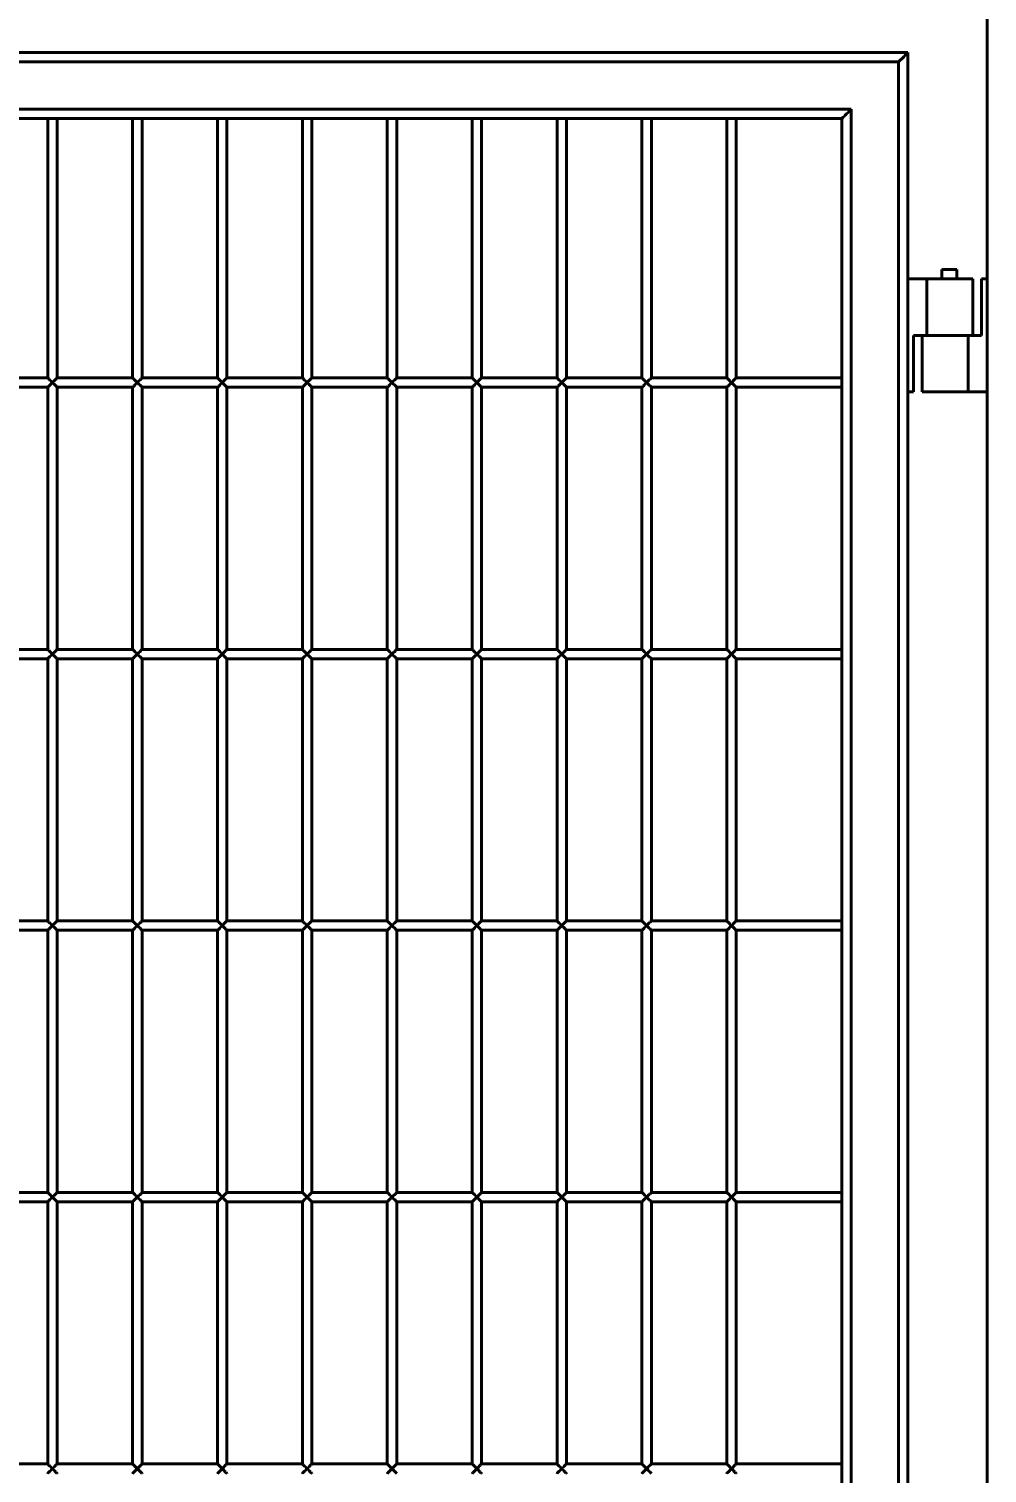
# Model space of a CAD drawing. Header units: millimetres. Extents: x 0 to 420, y 0 to 297.
# Drawn here: x 73.3 to 83.46, y 238.78 to 254.1 of the extents above; entities that cross this region are included whole.
import ezdxf

# ---------------------------------------------------------------- set-up
doc = ezdxf.new("R2010")
doc.units = ezdxf.units.MM
doc.header["$PDSIZE"] = -1
doc.layers.add('标注层', color=4, linetype='Continuous', lineweight=15)
doc.styles.get("Standard").update_dxf_attribs({"font": 'gbeitc.shx', "height": 3.5})
doc.dimstyles.new('ISO-25', dxfattribs={"dimtxt": 3.5, "dimasz": 2.5, "dimexe": 1.25, "dimexo": 0.625, "dimtad": 1, "dimtoh": 1, "dimdec": 1, "dimlfac": 50, "dimdsep": 46, "dimtxsty": 'Standard', "dimcen": 2.5, "dimadec": 0, "dimazin": 2, "dimtfac": 1, "dimtdec": 1, "dimtmove": 0, "dimatfit": 3, "dimfxl": 1, "dimarcsym": 0})

# ---------------------------------------------------------------- blocks, each defined once
blk = doc.blocks.new('*D3')
at = {"layer": 'Defpoints', "color": 0, "transparency": 16777216}
for p in [(82.515, 259.222), (65.495, 253.845), (82.515, 253.745)]:
    blk.add_point(p, dxfattribs=at)
at = {"layer": '标注层', "color": 0, "lineweight": -2, "transparency": 16777216}
for p, q in [((65.495, 254.47), (65.495, 260.472)), ((82.515, 254.37), (82.515, 260.472)), ((67.995, 259.222), (80.015, 259.222))]:
    blk.add_line(p, q, dxfattribs=at)
at = {"layer": '标注层', "color": 0, "transparency": 16777216}
for points in [[(67.995, 259.638), (67.995, 258.805), (65.495, 259.222)], [(80.015, 259.638), (80.015, 258.805), (82.515, 259.222)]]:
    blk.add_solid(points, dxfattribs=at)
at = {"layer": '标注层', "color": 0, "transparency": 16777216, "insert": (74.005, 261.597), "char_height": 3.5, "attachment_point": 5}
blk.add_mtext('851', dxfattribs=at)

msp = doc.modelspace()

# ---------------------------------------------------------------- linework, layer by layer
at = {"color": 7, "linetype": 'Continuous', "lineweight": 40}
for p, q in [((83.4552, 215.8453), (83.4552, 255.8453)), ((65.4952, 253.8453), (82.6152, 253.8453)), ((82.6152, 253.8453), (82.6152, 217.8453)), ((82.5152, 253.7453), (65.5952, 253.7453)), ((82.5152, 217.9453), (82.5152, 253.7453)), ((66.0952, 253.2453), (82.0152, 253.2453)), ((82.0152, 253.2453), (82.0152, 218.4453)), ((81.9152, 253.1453), (66.1952, 253.1453)), ((73.4952, 253.1453), (73.4952, 250.3953)), ((73.5952, 250.3953), (73.5952, 253.1453)), ((74.3952, 253.1453), (74.3952, 250.3953)), ((74.4952, 250.3953), (74.4952, 253.1453)), ((75.2952, 253.1453), (75.2952, 250.3953)), ((75.3952, 250.3953), (75.3952, 253.1453)), ((76.1952, 253.1453), (76.1952, 250.3953)), ((76.2952, 250.3953), (76.2952, 253.1453)), ((77.0952, 253.1453), (77.0952, 250.3953)), ((77.1952, 250.3953), (77.1952, 253.1453)), ((77.9952, 253.1453), (77.9952, 250.3953)), ((78.0952, 250.3953), (78.0952, 253.1453)), ((78.8952, 253.1453), (78.8952, 250.3953)), ((78.9952, 250.3953), (78.9952, 253.1453)), ((79.7952, 253.1453), (79.7952, 250.3953)), ((79.8952, 250.3953), (79.8952, 253.1453)), ((80.6952, 253.1453), (80.6952, 250.3953)), ((80.7952, 250.3953), (80.7952, 253.1453)), ((81.9152, 218.5453), (81.9152, 253.1453)), ((82.9752, 251.5453), (82.9752, 251.4453)), ((83.1352, 251.5453), (82.9752, 251.5453)), ((83.1352, 251.4453), (83.1352, 251.5453)), ((82.6152, 251.4453), (82.8152, 251.4453)), ((83.3052, 251.4453), (82.8152, 251.4453)), ((82.8152, 251.4453), (82.8152, 250.8453)), ((83.3052, 250.8453), (83.3052, 251.4453)), ((83.3952, 250.8453), (83.3952, 251.4453)), ((83.3952, 251.4453), (83.4552, 251.4453)), ((82.6752, 250.8453), (82.6752, 250.2453)), ((82.8152, 250.8453), (82.6752, 250.8453)), ((82.7652, 250.8453), (82.7652, 250.2453)), ((83.0352, 250.8453), (82.8152, 250.8453)), ((83.2552, 250.8453), (83.0352, 250.8453)), ((83.2552, 250.2453), (83.2552, 250.8453)), ((83.2552, 250.8453), (83.3952, 250.8453)), ((73.4952, 250.3953), (72.6952, 250.3953)), ((74.3952, 250.3953), (73.5952, 250.3953)), ((75.2952, 250.3953), (74.4952, 250.3953)), ((76.1952, 250.3953), (75.3952, 250.3953)), ((77.0952, 250.3953), (76.2952, 250.3953)), ((77.9952, 250.3953), (77.1952, 250.3953)), ((78.8952, 250.3953), (78.0952, 250.3953)), ((79.7952, 250.3953), (78.9952, 250.3953)), ((80.6952, 250.3953), (79.8952, 250.3953)), ((81.9152, 250.3953), (80.7952, 250.3953)), ((72.6952, 250.2953), (73.4952, 250.2953)), ((73.4952, 250.2953), (73.4952, 247.5153)), ((73.5952, 247.5153), (73.5952, 250.2953)), ((73.5952, 250.2953), (74.3952, 250.2953)), ((74.3952, 250.2953), (74.3952, 247.5153)), ((74.4952, 250.2953), (75.2952, 250.2953)), ((74.4952, 247.5153), (74.4952, 250.2953)), ((75.2952, 250.2953), (75.2952, 247.5153)), ((75.3952, 250.2953), (76.1952, 250.2953)), ((75.3952, 247.5153), (75.3952, 250.2953)), ((76.1952, 250.2953), (76.1952, 247.5153)), ((76.2952, 250.2953), (77.0952, 250.2953)), ((76.2952, 247.5153), (76.2952, 250.2953)), ((77.0952, 250.2953), (77.0952, 247.5153)), ((77.1952, 247.5153), (77.1952, 250.2953)), ((77.1952, 250.2953), (77.9952, 250.2953)), ((77.9952, 250.2953), (77.9952, 247.5153)), ((78.0952, 247.5153), (78.0952, 250.2953)), ((78.0952, 250.2953), (78.8952, 250.2953)), ((78.8952, 250.2953), (78.8952, 247.5153)), ((78.9952, 247.5153), (78.9952, 250.2953)), ((78.9952, 250.2953), (79.7952, 250.2953)), ((79.7952, 250.2953), (79.7952, 247.5153)), ((79.8952, 250.2953), (80.6952, 250.2953)), ((79.8952, 247.5153), (79.8952, 250.2953)), ((80.6952, 250.2953), (80.6952, 247.5153)), ((80.7952, 250.2953), (81.9152, 250.2953)), ((80.7952, 247.5153), (80.7952, 250.2953)), ((82.6752, 250.2453), (82.6152, 250.2453)), ((83.2552, 250.2453), (82.7652, 250.2453)), ((83.4552, 250.2453), (83.2552, 250.2453)), ((73.4952, 247.5153), (72.6952, 247.5153)), ((72.6952, 247.4153), (73.4952, 247.4153)), ((73.4952, 247.4153), (73.4952, 244.6353)), ((74.3952, 247.5153), (73.5952, 247.5153)), ((73.5952, 247.4153), (74.3952, 247.4153)), ((73.5952, 244.6353), (73.5952, 247.4153)), ((74.3952, 247.4153), (74.3952, 244.6353)), ((75.2952, 247.5153), (74.4952, 247.5153)), ((74.4952, 244.6353), (74.4952, 247.4153)), ((74.4952, 247.4153), (75.2952, 247.4153)), ((75.2952, 247.4153), (75.2952, 244.6353)), ((76.1952, 247.5153), (75.3952, 247.5153)), ((75.3952, 244.6353), (75.3952, 247.4153)), ((75.3952, 247.4153), (76.1952, 247.4153)), ((76.1952, 247.4153), (76.1952, 244.6353)), ((77.0952, 247.5153), (76.2952, 247.5153)), ((76.2952, 247.4153), (77.0952, 247.4153)), ((76.2952, 244.6353), (76.2952, 247.4153)), ((77.0952, 247.4153), (77.0952, 244.6353)), ((77.9952, 247.5153), (77.1952, 247.5153)), ((77.1952, 244.6353), (77.1952, 247.4153)), ((77.1952, 247.4153), (77.9952, 247.4153)), ((77.9952, 247.4153), (77.9952, 244.6353)), ((78.8952, 247.5153), (78.0952, 247.5153)), ((78.0952, 244.6353), (78.0952, 247.4153)), ((78.0952, 247.4153), (78.8952, 247.4153)), ((78.8952, 247.4153), (78.8952, 244.6353)), ((79.7952, 247.5153), (78.9952, 247.5153)), ((78.9952, 244.6353), (78.9952, 247.4153)), ((78.9952, 247.4153), (79.7952, 247.4153)), ((79.7952, 247.4153), (79.7952, 244.6353)), ((80.6952, 247.5153), (79.8952, 247.5153)), ((79.8952, 247.4153), (80.6952, 247.4153)), ((79.8952, 244.6353), (79.8952, 247.4153)), ((80.6952, 247.4153), (80.6952, 244.6353)), ((81.9152, 247.5153), (80.7952, 247.5153)), ((80.7952, 247.4153), (81.9152, 247.4153)), ((80.7952, 244.6353), (80.7952, 247.4153)), ((73.4952, 244.6353), (72.6952, 244.6353)), ((72.6952, 244.5353), (73.4952, 244.5353)), ((73.4952, 244.5353), (73.4952, 241.7553)), ((74.3952, 244.6353), (73.5952, 244.6353)), ((73.5952, 241.7553), (73.5952, 244.5353)), ((73.5952, 244.5353), (74.3952, 244.5353)), ((74.3952, 244.5353), (74.3952, 241.7553)), ((75.2952, 244.6353), (74.4952, 244.6353)), ((74.4952, 244.5353), (75.2952, 244.5353)), ((74.4952, 241.7553), (74.4952, 244.5353)), ((75.2952, 244.5353), (75.2952, 241.7553)), ((76.1952, 244.6353), (75.3952, 244.6353)), ((75.3952, 241.7553), (75.3952, 244.5353)), ((75.3952, 244.5353), (76.1952, 244.5353)), ((76.1952, 244.5353), (76.1952, 241.7553)), ((77.0952, 244.6353), (76.2952, 244.6353)), ((76.2952, 241.7553), (76.2952, 244.5353)), ((76.2952, 244.5353), (77.0952, 244.5353)), ((77.0952, 244.5353), (77.0952, 241.7553)), ((77.9952, 244.6353), (77.1952, 244.6353)), ((77.1952, 244.5353), (77.9952, 244.5353)), ((77.1952, 241.7553), (77.1952, 244.5353)), ((77.9952, 244.5353), (77.9952, 241.7553)), ((78.8952, 244.6353), (78.0952, 244.6353)), ((78.0952, 241.7553), (78.0952, 244.5353)), ((78.0952, 244.5353), (78.8952, 244.5353)), ((78.8952, 244.5353), (78.8952, 241.7553)), ((79.7952, 244.6353), (78.9952, 244.6353)), ((78.9952, 241.7553), (78.9952, 244.5353)), ((78.9952, 244.5353), (79.7952, 244.5353)), ((79.7952, 244.5353), (79.7952, 241.7553)), ((80.6952, 244.6353), (79.8952, 244.6353)), ((79.8952, 244.5353), (80.6952, 244.5353)), ((79.8952, 241.7553), (79.8952, 244.5353)), ((80.6952, 244.5353), (80.6952, 241.7553)), ((81.9152, 244.6353), (80.7952, 244.6353)), ((80.7952, 244.5353), (81.9152, 244.5353)), ((80.7952, 241.7553), (80.7952, 244.5353)), ((73.4952, 241.7553), (72.6952, 241.7553)), ((74.3952, 241.7553), (73.5952, 241.7553)), ((75.2952, 241.7553), (74.4952, 241.7553)), ((76.1952, 241.7553), (75.3952, 241.7553)), ((77.0952, 241.7553), (76.2952, 241.7553)), ((77.9952, 241.7553), (77.1952, 241.7553)), ((78.8952, 241.7553), (78.0952, 241.7553)), ((79.7952, 241.7553), (78.9952, 241.7553)), ((80.6952, 241.7553), (79.8952, 241.7553)), ((81.9152, 241.7553), (80.7952, 241.7553)), ((72.6952, 241.6553), (73.4952, 241.6553)), ((73.4952, 241.6553), (73.4952, 238.8753)), ((73.5952, 238.8753), (73.5952, 241.6553)), ((73.5952, 241.6553), (74.3952, 241.6553)), ((74.3952, 241.6553), (74.3952, 238.8753)), ((74.4952, 238.8753), (74.4952, 241.6553)), ((74.4952, 241.6553), (75.2952, 241.6553)), ((75.2952, 241.6553), (75.2952, 238.8753)), ((75.3952, 241.6553), (76.1952, 241.6553)), ((75.3952, 238.8753), (75.3952, 241.6553)), ((76.1952, 241.6553), (76.1952, 238.8753)), ((76.2952, 241.6553), (77.0952, 241.6553)), ((76.2952, 238.8753), (76.2952, 241.6553)), ((77.0952, 241.6553), (77.0952, 238.8753)), ((77.1952, 238.8753), (77.1952, 241.6553)), ((77.1952, 241.6553), (77.9952, 241.6553)), ((77.9952, 241.6553), (77.9952, 238.8753)), ((78.0952, 238.8753), (78.0952, 241.6553)), ((78.0952, 241.6553), (78.8952, 241.6553)), ((78.8952, 241.6553), (78.8952, 238.8753)), ((78.9952, 238.8753), (78.9952, 241.6553)), ((78.9952, 241.6553), (79.7952, 241.6553)), ((79.7952, 241.6553), (79.7952, 238.8753)), ((79.8952, 241.6553), (80.6952, 241.6553)), ((79.8952, 238.8753), (79.8952, 241.6553)), ((80.6952, 241.6553), (80.6952, 238.8753)), ((80.7952, 238.8753), (80.7952, 241.6553)), ((80.7952, 241.6553), (81.9152, 241.6553)), ((73.4952, 238.8753), (72.6952, 238.8753)), ((74.3952, 238.8753), (73.5952, 238.8753)), ((75.2952, 238.8753), (74.4952, 238.8753)), ((76.1952, 238.8753), (75.3952, 238.8753)), ((77.0952, 238.8753), (76.2952, 238.8753)), ((77.9952, 238.8753), (77.1952, 238.8753)), ((78.8952, 238.8753), (78.0952, 238.8753)), ((79.7952, 238.8753), (78.9952, 238.8753)), ((80.6952, 238.8753), (79.8952, 238.8753)), ((81.9152, 238.8753), (80.7952, 238.8753))]:
    msp.add_line(p, q, dxfattribs=at)
at = {"color": 7, "linetype": 'Continuous', "lineweight": 40, "flags": 128}
for points in [[(82.6152, 253.8453), (82.6133, 253.8434), (82.6076, 253.8377), (82.5984, 253.8285), (82.5859, 253.816), (82.5708, 253.8009), (82.5535, 253.7836), (82.5347, 253.7648), (82.5152, 253.7453)], [(82.0152, 253.2453), (81.9979, 253.228), (81.981, 253.2111), (81.9652, 253.1953), (81.951, 253.1811), (81.9386, 253.1687), (81.9286, 253.1587), (81.9213, 253.1514), (81.9167, 253.1469), (81.9152, 253.1453)], [(73.4952, 250.3953), (73.4954, 250.3951), (73.4971, 250.3934), (73.5005, 250.3901), (73.5053, 250.3852), (73.5115, 250.379), (73.5189, 250.3717), (73.5272, 250.3634), (73.536, 250.3545), (73.5452, 250.3453)], [(73.5452, 250.3453), (73.536, 250.3361), (73.5272, 250.3273), (73.5189, 250.319), (73.5115, 250.3117), (73.5053, 250.3054), (73.5005, 250.3006), (73.4971, 250.2972), (73.4954, 250.2955), (73.4952, 250.2953)], [(73.5452, 250.3453), (73.5539, 250.354), (73.5623, 250.3624), (73.5702, 250.3703), (73.5774, 250.3775), (73.5835, 250.3836), (73.5885, 250.3886), (73.5922, 250.3923), (73.5945, 250.3946), (73.5952, 250.3953)], [(73.5952, 250.2953), (73.5945, 250.2961), (73.5922, 250.2984), (73.5885, 250.302), (73.5835, 250.307), (73.5774, 250.3132), (73.5702, 250.3203), (73.5623, 250.3282), (73.5539, 250.3367), (73.5452, 250.3453)], [(74.3952, 250.3953), (74.3954, 250.3951), (74.3971, 250.3934), (74.4005, 250.3901), (74.4053, 250.3852), (74.4115, 250.379), (74.4189, 250.3717), (74.4272, 250.3634), (74.436, 250.3545), (74.4452, 250.3453)], [(74.4452, 250.3453), (74.436, 250.3361), (74.4272, 250.3273), (74.4189, 250.319), (74.4115, 250.3117), (74.4053, 250.3054), (74.4005, 250.3006), (74.3971, 250.2972), (74.3954, 250.2955), (74.3952, 250.2953)], [(74.4452, 250.3453), (74.4539, 250.354), (74.4623, 250.3624), (74.4702, 250.3703), (74.4774, 250.3775), (74.4835, 250.3836), (74.4885, 250.3886), (74.4922, 250.3923), (74.4945, 250.3946), (74.4952, 250.3953)], [(74.4952, 250.2953), (74.4945, 250.2961), (74.4922, 250.2984), (74.4885, 250.302), (74.4835, 250.307), (74.4774, 250.3132), (74.4702, 250.3203), (74.4623, 250.3282), (74.4539, 250.3367), (74.4452, 250.3453)], [(75.2952, 250.3953), (75.2954, 250.3951), (75.2971, 250.3934), (75.3005, 250.3901), (75.3053, 250.3852), (75.3115, 250.379), (75.3189, 250.3717), (75.3272, 250.3634), (75.336, 250.3545), (75.3452, 250.3453)], [(75.3452, 250.3453), (75.336, 250.3361), (75.3272, 250.3273), (75.3189, 250.319), (75.3115, 250.3117), (75.3053, 250.3054), (75.3005, 250.3006), (75.2971, 250.2972), (75.2954, 250.2955), (75.2952, 250.2953)], [(75.3452, 250.3453), (75.3539, 250.354), (75.3623, 250.3624), (75.3702, 250.3703), (75.3774, 250.3775), (75.3835, 250.3836), (75.3885, 250.3886), (75.3922, 250.3923), (75.3945, 250.3946), (75.3952, 250.3953)], [(75.3952, 250.2953), (75.3945, 250.2961), (75.3922, 250.2984), (75.3885, 250.302), (75.3835, 250.307), (75.3774, 250.3132), (75.3702, 250.3203), (75.3623, 250.3282), (75.3539, 250.3367), (75.3452, 250.3453)], [(76.1952, 250.3953), (76.1954, 250.3951), (76.1971, 250.3934), (76.2005, 250.3901), (76.2053, 250.3852), (76.2115, 250.379), (76.2189, 250.3717), (76.2272, 250.3634), (76.236, 250.3545), (76.2452, 250.3453)], [(76.2452, 250.3453), (76.236, 250.3361), (76.2272, 250.3273), (76.2189, 250.319), (76.2115, 250.3117), (76.2053, 250.3054), (76.2005, 250.3006), (76.1971, 250.2972), (76.1954, 250.2955), (76.1952, 250.2953)], [(76.2452, 250.3453), (76.2539, 250.354), (76.2623, 250.3624), (76.2702, 250.3703), (76.2774, 250.3775), (76.2835, 250.3836), (76.2885, 250.3886), (76.2922, 250.3923), (76.2945, 250.3946), (76.2952, 250.3953)], [(76.2952, 250.2953), (76.2945, 250.2961), (76.2922, 250.2984), (76.2885, 250.302), (76.2835, 250.307), (76.2774, 250.3132), (76.2702, 250.3203), (76.2623, 250.3282), (76.2539, 250.3367), (76.2452, 250.3453)], [(77.0952, 250.3953), (77.0954, 250.3951), (77.0971, 250.3934), (77.1005, 250.3901), (77.1053, 250.3852), (77.1115, 250.379), (77.1189, 250.3717), (77.1272, 250.3634), (77.136, 250.3545), (77.1452, 250.3453)], [(77.1452, 250.3453), (77.136, 250.3361), (77.1272, 250.3273), (77.1189, 250.319), (77.1115, 250.3117), (77.1053, 250.3054), (77.1005, 250.3006), (77.0971, 250.2972), (77.0954, 250.2955), (77.0952, 250.2953)], [(77.1452, 250.3453), (77.1539, 250.354), (77.1623, 250.3624), (77.1702, 250.3703), (77.1774, 250.3775), (77.1835, 250.3836), (77.1885, 250.3886), (77.1922, 250.3923), (77.1945, 250.3946), (77.1952, 250.3953)], [(77.1952, 250.2953), (77.1945, 250.2961), (77.1922, 250.2984), (77.1885, 250.302), (77.1835, 250.307), (77.1774, 250.3132), (77.1702, 250.3203), (77.1623, 250.3282), (77.1539, 250.3367), (77.1452, 250.3453)], [(77.9952, 250.3953), (77.9954, 250.3951), (77.9971, 250.3934), (78.0005, 250.3901), (78.0053, 250.3852), (78.0115, 250.379), (78.0189, 250.3717), (78.0272, 250.3634), (78.036, 250.3545), (78.0452, 250.3453)], [(78.0452, 250.3453), (78.036, 250.3361), (78.0272, 250.3273), (78.0189, 250.319), (78.0115, 250.3117), (78.0053, 250.3054), (78.0005, 250.3006), (77.9971, 250.2972), (77.9954, 250.2955), (77.9952, 250.2953)], [(78.0452, 250.3453), (78.0539, 250.354), (78.0623, 250.3624), (78.0702, 250.3703), (78.0774, 250.3775), (78.0835, 250.3836), (78.0885, 250.3886), (78.0922, 250.3923), (78.0945, 250.3946), (78.0952, 250.3953)], [(78.0952, 250.2953), (78.0945, 250.2961), (78.0922, 250.2984), (78.0885, 250.302), (78.0835, 250.307), (78.0774, 250.3132), (78.0702, 250.3203), (78.0623, 250.3282), (78.0539, 250.3367), (78.0452, 250.3453)], [(78.8952, 250.3953), (78.8954, 250.3951), (78.8971, 250.3934), (78.9005, 250.3901), (78.9053, 250.3852), (78.9115, 250.379), (78.9189, 250.3717), (78.9272, 250.3634), (78.936, 250.3545), (78.9452, 250.3453)], [(78.9452, 250.3453), (78.936, 250.3361), (78.9272, 250.3273), (78.9189, 250.319), (78.9115, 250.3117), (78.9053, 250.3054), (78.9005, 250.3006), (78.8971, 250.2972), (78.8954, 250.2955), (78.8952, 250.2953)], [(78.9452, 250.3453), (78.9539, 250.354), (78.9623, 250.3624), (78.9702, 250.3703), (78.9774, 250.3775), (78.9835, 250.3836), (78.9885, 250.3886), (78.9922, 250.3923), (78.9945, 250.3946), (78.9952, 250.3953)], [(78.9952, 250.2953), (78.9945, 250.2961), (78.9922, 250.2984), (78.9885, 250.302), (78.9835, 250.307), (78.9774, 250.3132), (78.9702, 250.3203), (78.9623, 250.3282), (78.9539, 250.3367), (78.9452, 250.3453)], [(79.7952, 250.3953), (79.7954, 250.3951), (79.7971, 250.3934), (79.8005, 250.3901), (79.8053, 250.3852), (79.8115, 250.379), (79.8189, 250.3717), (79.8272, 250.3634), (79.836, 250.3545), (79.8452, 250.3453)], [(79.8452, 250.3453), (79.836, 250.3361), (79.8272, 250.3273), (79.8189, 250.319), (79.8115, 250.3117), (79.8053, 250.3054), (79.8005, 250.3006), (79.7971, 250.2972), (79.7954, 250.2955), (79.7952, 250.2953)], [(79.8452, 250.3453), (79.8539, 250.354), (79.8623, 250.3624), (79.8702, 250.3703), (79.8774, 250.3775), (79.8835, 250.3836), (79.8885, 250.3886), (79.8922, 250.3923), (79.8945, 250.3946), (79.8952, 250.3953)], [(79.8952, 250.2953), (79.8945, 250.2961), (79.8922, 250.2984), (79.8885, 250.302), (79.8835, 250.307), (79.8774, 250.3132), (79.8702, 250.3203), (79.8623, 250.3282), (79.8539, 250.3367), (79.8452, 250.3453)], [(80.6952, 250.3953), (80.6954, 250.3951), (80.6971, 250.3934), (80.7005, 250.3901), (80.7053, 250.3852), (80.7115, 250.379), (80.7189, 250.3717), (80.7272, 250.3634), (80.736, 250.3545), (80.7452, 250.3453)], [(80.7452, 250.3453), (80.736, 250.3361), (80.7272, 250.3273), (80.7189, 250.319), (80.7115, 250.3117), (80.7053, 250.3054), (80.7005, 250.3006), (80.6971, 250.2972), (80.6954, 250.2955), (80.6952, 250.2953)], [(80.7452, 250.3453), (80.7539, 250.354), (80.7623, 250.3624), (80.7702, 250.3703), (80.7774, 250.3775), (80.7835, 250.3836), (80.7885, 250.3886), (80.7922, 250.3923), (80.7945, 250.3946), (80.7952, 250.3953)], [(80.7952, 250.2953), (80.7945, 250.2961), (80.7922, 250.2984), (80.7885, 250.302), (80.7835, 250.307), (80.7774, 250.3132), (80.7702, 250.3203), (80.7623, 250.3282), (80.7539, 250.3367), (80.7452, 250.3453)], [(73.4952, 247.5153), (73.4954, 247.5151), (73.4971, 247.5134), (73.5005, 247.5101), (73.5053, 247.5052), (73.5115, 247.499), (73.5189, 247.4917), (73.5272, 247.4834), (73.536, 247.4745), (73.5452, 247.4653)], [(73.5452, 247.4653), (73.536, 247.4561), (73.5272, 247.4473), (73.5189, 247.439), (73.5115, 247.4317), (73.5053, 247.4254), (73.5005, 247.4206), (73.4971, 247.4172), (73.4954, 247.4155), (73.4952, 247.4153)], [(73.5452, 247.4653), (73.5539, 247.474), (73.5623, 247.4824), (73.5702, 247.4903), (73.5774, 247.4975), (73.5835, 247.5036), (73.5885, 247.5086), (73.5922, 247.5123), (73.5945, 247.5146), (73.5952, 247.5153)], [(73.5952, 247.4153), (73.5945, 247.4161), (73.5922, 247.4184), (73.5885, 247.422), (73.5835, 247.427), (73.5774, 247.4332), (73.5702, 247.4403), (73.5623, 247.4482), (73.5539, 247.4567), (73.5452, 247.4653)], [(74.3952, 247.5153), (74.3954, 247.5151), (74.3971, 247.5134), (74.4005, 247.5101), (74.4053, 247.5052), (74.4115, 247.499), (74.4189, 247.4917), (74.4272, 247.4834), (74.436, 247.4745), (74.4452, 247.4653)], [(74.4452, 247.4653), (74.436, 247.4561), (74.4272, 247.4473), (74.4189, 247.439), (74.4115, 247.4317), (74.4053, 247.4254), (74.4005, 247.4206), (74.3971, 247.4172), (74.3954, 247.4155), (74.3952, 247.4153)], [(74.4452, 247.4653), (74.4539, 247.474), (74.4623, 247.4824), (74.4702, 247.4903), (74.4774, 247.4975), (74.4835, 247.5036), (74.4885, 247.5086), (74.4922, 247.5123), (74.4945, 247.5146), (74.4952, 247.5153)], [(74.4952, 247.4153), (74.4945, 247.4161), (74.4922, 247.4184), (74.4885, 247.422), (74.4835, 247.427), (74.4774, 247.4332), (74.4702, 247.4403), (74.4623, 247.4482), (74.4539, 247.4567), (74.4452, 247.4653)], [(75.2952, 247.5153), (75.2954, 247.5151), (75.2971, 247.5134), (75.3005, 247.5101), (75.3053, 247.5052), (75.3115, 247.499), (75.3189, 247.4917), (75.3272, 247.4834), (75.336, 247.4745), (75.3452, 247.4653)], [(75.3452, 247.4653), (75.336, 247.4561), (75.3272, 247.4473), (75.3189, 247.439), (75.3115, 247.4317), (75.3053, 247.4254), (75.3005, 247.4206), (75.2971, 247.4172), (75.2954, 247.4155), (75.2952, 247.4153)], [(75.3452, 247.4653), (75.3539, 247.474), (75.3623, 247.4824), (75.3702, 247.4903), (75.3774, 247.4975), (75.3835, 247.5036), (75.3885, 247.5086), (75.3922, 247.5123), (75.3945, 247.5146), (75.3952, 247.5153)], [(75.3952, 247.4153), (75.3945, 247.4161), (75.3922, 247.4184), (75.3885, 247.422), (75.3835, 247.427), (75.3774, 247.4332), (75.3702, 247.4403), (75.3623, 247.4482), (75.3539, 247.4567), (75.3452, 247.4653)], [(76.1952, 247.5153), (76.1954, 247.5151), (76.1971, 247.5134), (76.2005, 247.5101), (76.2053, 247.5052), (76.2115, 247.499), (76.2189, 247.4917), (76.2272, 247.4834), (76.236, 247.4745), (76.2452, 247.4653)], [(76.2452, 247.4653), (76.236, 247.4561), (76.2272, 247.4473), (76.2189, 247.439), (76.2115, 247.4317), (76.2053, 247.4254), (76.2005, 247.4206), (76.1971, 247.4172), (76.1954, 247.4155), (76.1952, 247.4153)], [(76.2452, 247.4653), (76.2539, 247.474), (76.2623, 247.4824), (76.2702, 247.4903), (76.2774, 247.4975), (76.2835, 247.5036), (76.2885, 247.5086), (76.2922, 247.5123), (76.2945, 247.5146), (76.2952, 247.5153)], [(76.2952, 247.4153), (76.2945, 247.4161), (76.2922, 247.4184), (76.2885, 247.422), (76.2835, 247.427), (76.2774, 247.4332), (76.2702, 247.4403), (76.2623, 247.4482), (76.2539, 247.4567), (76.2452, 247.4653)], [(77.0952, 247.5153), (77.0954, 247.5151), (77.0971, 247.5134), (77.1005, 247.5101), (77.1053, 247.5052), (77.1115, 247.499), (77.1189, 247.4917), (77.1272, 247.4834), (77.136, 247.4745), (77.1452, 247.4653)], [(77.1452, 247.4653), (77.136, 247.4561), (77.1272, 247.4473), (77.1189, 247.439), (77.1115, 247.4317), (77.1053, 247.4254), (77.1005, 247.4206), (77.0971, 247.4172), (77.0954, 247.4155), (77.0952, 247.4153)], [(77.1452, 247.4653), (77.1539, 247.474), (77.1623, 247.4824), (77.1702, 247.4903), (77.1774, 247.4975), (77.1835, 247.5036), (77.1885, 247.5086), (77.1922, 247.5123), (77.1945, 247.5146), (77.1952, 247.5153)], [(77.1952, 247.4153), (77.1945, 247.4161), (77.1922, 247.4184), (77.1885, 247.422), (77.1835, 247.427), (77.1774, 247.4332), (77.1702, 247.4403), (77.1623, 247.4482), (77.1539, 247.4567), (77.1452, 247.4653)], [(77.9952, 247.5153), (77.996, 247.5146), (77.9982, 247.5123), (78.0019, 247.5086), (78.0069, 247.5036), (78.0131, 247.4975), (78.0202, 247.4903), (78.0281, 247.4824), (78.0365, 247.474), (78.0452, 247.4653)], [(78.0452, 247.4653), (78.0365, 247.4567), (78.0281, 247.4482), (78.0202, 247.4403), (78.0131, 247.4332), (78.0069, 247.427), (78.0019, 247.422), (77.9982, 247.4184), (77.996, 247.4161), (77.9952, 247.4153)], [(78.0452, 247.4653), (78.0544, 247.4745), (78.0633, 247.4834), (78.0716, 247.4917), (78.0789, 247.499), (78.0851, 247.5052), (78.09, 247.5101), (78.0933, 247.5134), (78.095, 247.5151), (78.0952, 247.5153)], [(78.0952, 247.4153), (78.095, 247.4155), (78.0933, 247.4172), (78.09, 247.4206), (78.0851, 247.4254), (78.0789, 247.4317), (78.0716, 247.439), (78.0633, 247.4473), (78.0544, 247.4561), (78.0452, 247.4653)], [(78.8952, 247.5153), (78.8954, 247.5151), (78.8971, 247.5134), (78.9005, 247.5101), (78.9053, 247.5052), (78.9115, 247.499), (78.9189, 247.4917), (78.9272, 247.4834), (78.936, 247.4745), (78.9452, 247.4653)], [(78.9452, 247.4653), (78.936, 247.4561), (78.9272, 247.4473), (78.9189, 247.439), (78.9115, 247.4317), (78.9053, 247.4254), (78.9005, 247.4206), (78.8971, 247.4172), (78.8954, 247.4155), (78.8952, 247.4153)], [(78.9452, 247.4653), (78.9539, 247.474), (78.9623, 247.4824), (78.9702, 247.4903), (78.9774, 247.4975), (78.9835, 247.5036), (78.9885, 247.5086), (78.9922, 247.5123), (78.9945, 247.5146), (78.9952, 247.5153)], [(78.9952, 247.4153), (78.9945, 247.4161), (78.9922, 247.4184), (78.9885, 247.422), (78.9835, 247.427), (78.9774, 247.4332), (78.9702, 247.4403), (78.9623, 247.4482), (78.9539, 247.4567), (78.9452, 247.4653)], [(79.7952, 247.5153), (79.7954, 247.5151), (79.7971, 247.5134), (79.8005, 247.5101), (79.8053, 247.5052), (79.8115, 247.499), (79.8189, 247.4917), (79.8272, 247.4834), (79.836, 247.4745), (79.8452, 247.4653)], [(79.8452, 247.4653), (79.836, 247.4561), (79.8272, 247.4473), (79.8189, 247.439), (79.8115, 247.4317), (79.8053, 247.4254), (79.8005, 247.4206), (79.7971, 247.4172), (79.7954, 247.4155), (79.7952, 247.4153)], [(79.8452, 247.4653), (79.8539, 247.474), (79.8623, 247.4824), (79.8702, 247.4903), (79.8774, 247.4975), (79.8835, 247.5036), (79.8885, 247.5086), (79.8922, 247.5123), (79.8945, 247.5146), (79.8952, 247.5153)], [(79.8952, 247.4153), (79.8945, 247.4161), (79.8922, 247.4184), (79.8885, 247.422), (79.8835, 247.427), (79.8774, 247.4332), (79.8702, 247.4403), (79.8623, 247.4482), (79.8539, 247.4567), (79.8452, 247.4653)], [(80.6952, 247.5153), (80.6954, 247.5151), (80.6971, 247.5134), (80.7005, 247.5101), (80.7053, 247.5052), (80.7115, 247.499), (80.7189, 247.4917), (80.7272, 247.4834), (80.736, 247.4745), (80.7452, 247.4653)], [(80.7452, 247.4653), (80.736, 247.4561), (80.7272, 247.4473), (80.7189, 247.439), (80.7115, 247.4317), (80.7053, 247.4254), (80.7005, 247.4206), (80.6971, 247.4172), (80.6954, 247.4155), (80.6952, 247.4153)], [(80.7452, 247.4653), (80.7539, 247.474), (80.7623, 247.4824), (80.7702, 247.4903), (80.7774, 247.4975), (80.7835, 247.5036), (80.7885, 247.5086), (80.7922, 247.5123), (80.7945, 247.5146), (80.7952, 247.5153)], [(80.7952, 247.4153), (80.7945, 247.4161), (80.7922, 247.4184), (80.7885, 247.422), (80.7835, 247.427), (80.7774, 247.4332), (80.7702, 247.4403), (80.7623, 247.4482), (80.7539, 247.4567), (80.7452, 247.4653)], [(73.4952, 244.6353), (73.4954, 244.6351), (73.4971, 244.6334), (73.5005, 244.6301), (73.5053, 244.6252), (73.5115, 244.619), (73.5189, 244.6117), (73.5272, 244.6034), (73.536, 244.5945), (73.5452, 244.5853)], [(73.5452, 244.5853), (73.536, 244.5761), (73.5272, 244.5673), (73.5189, 244.559), (73.5115, 244.5517), (73.5053, 244.5454), (73.5005, 244.5406), (73.4971, 244.5372), (73.4954, 244.5356), (73.4952, 244.5353)], [(73.5452, 244.5853), (73.5539, 244.594), (73.5623, 244.6024), (73.5702, 244.6103), (73.5774, 244.6175), (73.5835, 244.6236), (73.5885, 244.6286), (73.5922, 244.6323), (73.5945, 244.6346), (73.5952, 244.6353)], [(73.5952, 244.5353), (73.5945, 244.5361), (73.5922, 244.5384), (73.5885, 244.542), (73.5835, 244.547), (73.5774, 244.5532), (73.5702, 244.5603), (73.5623, 244.5682), (73.5539, 244.5767), (73.5452, 244.5853)], [(74.3952, 244.6353), (74.3954, 244.6351), (74.3971, 244.6334), (74.4005, 244.6301), (74.4053, 244.6252), (74.4115, 244.619), (74.4189, 244.6117), (74.4272, 244.6034), (74.436, 244.5945), (74.4452, 244.5853)], [(74.4452, 244.5853), (74.436, 244.5761), (74.4272, 244.5673), (74.4189, 244.559), (74.4115, 244.5517), (74.4053, 244.5454), (74.4005, 244.5406), (74.3971, 244.5372), (74.3954, 244.5356), (74.3952, 244.5353)], [(74.4452, 244.5853), (74.4539, 244.594), (74.4623, 244.6024), (74.4702, 244.6103), (74.4774, 244.6175), (74.4835, 244.6236), (74.4885, 244.6286), (74.4922, 244.6323), (74.4945, 244.6346), (74.4952, 244.6353)], [(74.4952, 244.5353), (74.4945, 244.5361), (74.4922, 244.5384), (74.4885, 244.542), (74.4835, 244.547), (74.4774, 244.5532), (74.4702, 244.5603), (74.4623, 244.5682), (74.4539, 244.5767), (74.4452, 244.5853)], [(75.2952, 244.6353), (75.2954, 244.6351), (75.2971, 244.6334), (75.3005, 244.6301), (75.3053, 244.6252), (75.3115, 244.619), (75.3189, 244.6117), (75.3272, 244.6034), (75.336, 244.5945), (75.3452, 244.5853)], [(75.3452, 244.5853), (75.336, 244.5761), (75.3272, 244.5673), (75.3189, 244.559), (75.3115, 244.5517), (75.3053, 244.5454), (75.3005, 244.5406), (75.2971, 244.5372), (75.2954, 244.5356), (75.2952, 244.5353)], [(75.3452, 244.5853), (75.3539, 244.594), (75.3623, 244.6024), (75.3702, 244.6103), (75.3774, 244.6175), (75.3835, 244.6236), (75.3885, 244.6286), (75.3922, 244.6323), (75.3945, 244.6346), (75.3952, 244.6353)], [(75.3952, 244.5353), (75.3945, 244.5361), (75.3922, 244.5384), (75.3885, 244.542), (75.3835, 244.547), (75.3774, 244.5532), (75.3702, 244.5603), (75.3623, 244.5682), (75.3539, 244.5767), (75.3452, 244.5853)], [(76.1952, 244.6353), (76.1954, 244.6351), (76.1971, 244.6334), (76.2005, 244.6301), (76.2053, 244.6252), (76.2115, 244.619), (76.2189, 244.6117), (76.2272, 244.6034), (76.236, 244.5945), (76.2452, 244.5853)], [(76.2452, 244.5853), (76.236, 244.5761), (76.2272, 244.5673), (76.2189, 244.559), (76.2115, 244.5517), (76.2053, 244.5454), (76.2005, 244.5406), (76.1971, 244.5372), (76.1954, 244.5356), (76.1952, 244.5353)], [(76.2452, 244.5853), (76.2539, 244.594), (76.2623, 244.6024), (76.2702, 244.6103), (76.2774, 244.6175), (76.2835, 244.6236), (76.2885, 244.6286), (76.2922, 244.6323), (76.2945, 244.6346), (76.2952, 244.6353)], [(76.2952, 244.5353), (76.2945, 244.5361), (76.2922, 244.5384), (76.2885, 244.542), (76.2835, 244.547), (76.2774, 244.5532), (76.2702, 244.5603), (76.2623, 244.5682), (76.2539, 244.5767), (76.2452, 244.5853)], [(77.0952, 244.6353), (77.0954, 244.6351), (77.0971, 244.6334), (77.1005, 244.6301), (77.1053, 244.6252), (77.1115, 244.619), (77.1189, 244.6117), (77.1272, 244.6034), (77.136, 244.5945), (77.1452, 244.5853)], [(77.1452, 244.5853), (77.136, 244.5761), (77.1272, 244.5673), (77.1189, 244.559), (77.1115, 244.5517), (77.1053, 244.5454), (77.1005, 244.5406), (77.0971, 244.5372), (77.0954, 244.5356), (77.0952, 244.5353)], [(77.1452, 244.5853), (77.1539, 244.594), (77.1623, 244.6024), (77.1702, 244.6103), (77.1774, 244.6175), (77.1835, 244.6236), (77.1885, 244.6286), (77.1922, 244.6323), (77.1945, 244.6346), (77.1952, 244.6353)], [(77.1952, 244.5353), (77.1945, 244.5361), (77.1922, 244.5384), (77.1885, 244.542), (77.1835, 244.547), (77.1774, 244.5532), (77.1702, 244.5603), (77.1623, 244.5682), (77.1539, 244.5767), (77.1452, 244.5853)], [(77.9952, 244.6353), (77.9954, 244.6351), (77.9971, 244.6334), (78.0005, 244.6301), (78.0053, 244.6252), (78.0115, 244.619), (78.0189, 244.6117), (78.0272, 244.6034), (78.036, 244.5945), (78.0452, 244.5853)], [(78.0452, 244.5853), (78.036, 244.5761), (78.0272, 244.5673), (78.0189, 244.559), (78.0115, 244.5517), (78.0053, 244.5454), (78.0005, 244.5406), (77.9971, 244.5372), (77.9954, 244.5356), (77.9952, 244.5353)], [(78.0452, 244.5853), (78.0539, 244.594), (78.0623, 244.6024), (78.0702, 244.6103), (78.0774, 244.6175), (78.0835, 244.6236), (78.0885, 244.6286), (78.0922, 244.6323), (78.0945, 244.6346), (78.0952, 244.6353)], [(78.0952, 244.5353), (78.0945, 244.5361), (78.0922, 244.5384), (78.0885, 244.542), (78.0835, 244.547), (78.0774, 244.5532), (78.0702, 244.5603), (78.0623, 244.5682), (78.0539, 244.5767), (78.0452, 244.5853)], [(78.8952, 244.6353), (78.8954, 244.6351), (78.8971, 244.6334), (78.9005, 244.6301), (78.9053, 244.6252), (78.9115, 244.619), (78.9189, 244.6117), (78.9272, 244.6034), (78.936, 244.5945), (78.9452, 244.5853)], [(78.9452, 244.5853), (78.936, 244.5761), (78.9272, 244.5673), (78.9189, 244.559), (78.9115, 244.5517), (78.9053, 244.5454), (78.9005, 244.5406), (78.8971, 244.5372), (78.8954, 244.5356), (78.8952, 244.5353)], [(78.9452, 244.5853), (78.9539, 244.594), (78.9623, 244.6024), (78.9702, 244.6103), (78.9774, 244.6175), (78.9835, 244.6236), (78.9885, 244.6286), (78.9922, 244.6323), (78.9945, 244.6346), (78.9952, 244.6353)], [(78.9952, 244.5353), (78.9945, 244.5361), (78.9922, 244.5384), (78.9885, 244.542), (78.9835, 244.547), (78.9774, 244.5532), (78.9702, 244.5603), (78.9623, 244.5682), (78.9539, 244.5767), (78.9452, 244.5853)], [(79.7952, 244.6353), (79.7954, 244.6351), (79.7971, 244.6334), (79.8005, 244.6301), (79.8053, 244.6252), (79.8115, 244.619), (79.8189, 244.6117), (79.8272, 244.6034), (79.836, 244.5945), (79.8452, 244.5853)], [(79.8452, 244.5853), (79.836, 244.5761), (79.8272, 244.5673), (79.8189, 244.559), (79.8115, 244.5517), (79.8053, 244.5454), (79.8005, 244.5406), (79.7971, 244.5372), (79.7954, 244.5356), (79.7952, 244.5353)], [(79.8452, 244.5853), (79.8539, 244.594), (79.8623, 244.6024), (79.8702, 244.6103), (79.8774, 244.6175), (79.8835, 244.6236), (79.8885, 244.6286), (79.8922, 244.6323), (79.8945, 244.6346), (79.8952, 244.6353)], [(79.8952, 244.5353), (79.8945, 244.5361), (79.8922, 244.5384), (79.8885, 244.542), (79.8835, 244.547), (79.8774, 244.5532), (79.8702, 244.5603), (79.8623, 244.5682), (79.8539, 244.5767), (79.8452, 244.5853)], [(80.6952, 244.6353), (80.6954, 244.6351), (80.6971, 244.6334), (80.7005, 244.6301), (80.7053, 244.6252), (80.7115, 244.619), (80.7189, 244.6117), (80.7272, 244.6034), (80.736, 244.5945), (80.7452, 244.5853)], [(80.7452, 244.5853), (80.736, 244.5761), (80.7272, 244.5673), (80.7189, 244.559), (80.7115, 244.5517), (80.7053, 244.5454), (80.7005, 244.5406), (80.6971, 244.5372), (80.6954, 244.5356), (80.6952, 244.5353)], [(80.7452, 244.5853), (80.7539, 244.594), (80.7623, 244.6024), (80.7702, 244.6103), (80.7774, 244.6175), (80.7835, 244.6236), (80.7885, 244.6286), (80.7922, 244.6323), (80.7945, 244.6346), (80.7952, 244.6353)], [(80.7952, 244.5353), (80.7945, 244.5361), (80.7922, 244.5384), (80.7885, 244.542), (80.7835, 244.547), (80.7774, 244.5532), (80.7702, 244.5603), (80.7623, 244.5682), (80.7539, 244.5767), (80.7452, 244.5853)], [(73.4952, 241.7553), (73.4954, 241.7551), (73.4971, 241.7534), (73.5005, 241.7501), (73.5053, 241.7452), (73.5115, 241.739), (73.5189, 241.7317), (73.5272, 241.7234), (73.536, 241.7145), (73.5452, 241.7053)], [(73.5452, 241.7053), (73.5539, 241.714), (73.5623, 241.7224), (73.5702, 241.7303), (73.5774, 241.7375), (73.5835, 241.7436), (73.5885, 241.7486), (73.5922, 241.7523), (73.5945, 241.7546), (73.5952, 241.7553)], [(74.3952, 241.7553), (74.3954, 241.7551), (74.3971, 241.7534), (74.4005, 241.7501), (74.4053, 241.7452), (74.4115, 241.739), (74.4189, 241.7317), (74.4272, 241.7234), (74.436, 241.7145), (74.4452, 241.7053)], [(74.4452, 241.7053), (74.4539, 241.714), (74.4623, 241.7224), (74.4702, 241.7303), (74.4774, 241.7375), (74.4835, 241.7436), (74.4885, 241.7486), (74.4922, 241.7523), (74.4945, 241.7546), (74.4952, 241.7553)], [(75.2952, 241.7553), (75.2954, 241.7551), (75.2971, 241.7534), (75.3005, 241.7501), (75.3053, 241.7452), (75.3115, 241.739), (75.3189, 241.7317), (75.3272, 241.7234), (75.336, 241.7145), (75.3452, 241.7053)], [(75.3452, 241.7053), (75.3539, 241.714), (75.3623, 241.7224), (75.3702, 241.7303), (75.3774, 241.7375), (75.3835, 241.7436), (75.3885, 241.7486), (75.3922, 241.7523), (75.3945, 241.7546), (75.3952, 241.7553)], [(76.1952, 241.7553), (76.1954, 241.7551), (76.1971, 241.7534), (76.2005, 241.7501), (76.2053, 241.7452), (76.2115, 241.739), (76.2189, 241.7317), (76.2272, 241.7234), (76.236, 241.7145), (76.2452, 241.7053)], [(76.2452, 241.7053), (76.2539, 241.714), (76.2623, 241.7224), (76.2702, 241.7303), (76.2774, 241.7375), (76.2835, 241.7436), (76.2885, 241.7486), (76.2922, 241.7523), (76.2945, 241.7546), (76.2952, 241.7553)], [(77.0952, 241.7553), (77.0954, 241.7551), (77.0971, 241.7534), (77.1005, 241.7501), (77.1053, 241.7452), (77.1115, 241.739), (77.1189, 241.7317), (77.1272, 241.7234), (77.136, 241.7145), (77.1452, 241.7053)], [(77.1452, 241.7053), (77.1539, 241.714), (77.1623, 241.7224), (77.1702, 241.7303), (77.1774, 241.7375), (77.1835, 241.7436), (77.1885, 241.7486), (77.1922, 241.7523), (77.1945, 241.7546), (77.1952, 241.7553)], [(77.9952, 241.7553), (77.9954, 241.7551), (77.9971, 241.7534), (78.0005, 241.7501), (78.0053, 241.7452), (78.0115, 241.739), (78.0189, 241.7317), (78.0272, 241.7234), (78.036, 241.7145), (78.0452, 241.7053)], [(78.0452, 241.7053), (78.0539, 241.714), (78.0623, 241.7224), (78.0702, 241.7303), (78.0774, 241.7375), (78.0835, 241.7436), (78.0885, 241.7486), (78.0922, 241.7523), (78.0945, 241.7546), (78.0952, 241.7553)], [(78.8952, 241.7553), (78.8954, 241.7551), (78.8971, 241.7534), (78.9005, 241.7501), (78.9053, 241.7452), (78.9115, 241.739), (78.9189, 241.7317), (78.9272, 241.7234), (78.936, 241.7145), (78.9452, 241.7053)], [(78.9452, 241.7053), (78.9539, 241.714), (78.9623, 241.7224), (78.9702, 241.7303), (78.9774, 241.7375), (78.9835, 241.7436), (78.9885, 241.7486), (78.9922, 241.7523), (78.9945, 241.7546), (78.9952, 241.7553)], [(79.7952, 241.7553), (79.7954, 241.7551), (79.7971, 241.7534), (79.8005, 241.7501), (79.8053, 241.7452), (79.8115, 241.739), (79.8189, 241.7317), (79.8272, 241.7234), (79.836, 241.7145), (79.8452, 241.7053)], [(79.8452, 241.7053), (79.8539, 241.714), (79.8623, 241.7224), (79.8702, 241.7303), (79.8774, 241.7375), (79.8835, 241.7436), (79.8885, 241.7486), (79.8922, 241.7523), (79.8945, 241.7546), (79.8952, 241.7553)], [(80.6952, 241.7553), (80.6954, 241.7551), (80.6971, 241.7534), (80.7005, 241.7501), (80.7053, 241.7452), (80.7115, 241.739), (80.7189, 241.7317), (80.7272, 241.7234), (80.736, 241.7145), (80.7452, 241.7053)], [(80.7452, 241.7053), (80.7539, 241.714), (80.7623, 241.7224), (80.7702, 241.7303), (80.7774, 241.7375), (80.7835, 241.7436), (80.7885, 241.7486), (80.7922, 241.7523), (80.7945, 241.7546), (80.7952, 241.7553)], [(73.5452, 241.7053), (73.536, 241.6961), (73.5272, 241.6873), (73.5189, 241.679), (73.5115, 241.6717), (73.5053, 241.6654), (73.5005, 241.6606), (73.4971, 241.6572), (73.4954, 241.6555), (73.4952, 241.6553)], [(73.5952, 241.6553), (73.5945, 241.6561), (73.5922, 241.6584), (73.5885, 241.662), (73.5835, 241.667), (73.5774, 241.6732), (73.5702, 241.6803), (73.5623, 241.6882), (73.5539, 241.6967), (73.5452, 241.7053)], [(74.4452, 241.7053), (74.436, 241.6961), (74.4272, 241.6873), (74.4189, 241.679), (74.4115, 241.6717), (74.4053, 241.6654), (74.4005, 241.6606), (74.3971, 241.6572), (74.3954, 241.6555), (74.3952, 241.6553)], [(74.4952, 241.6553), (74.4945, 241.6561), (74.4922, 241.6584), (74.4885, 241.662), (74.4835, 241.667), (74.4774, 241.6732), (74.4702, 241.6803), (74.4623, 241.6882), (74.4539, 241.6967), (74.4452, 241.7053)], [(75.3452, 241.7053), (75.336, 241.6961), (75.3272, 241.6873), (75.3189, 241.679), (75.3115, 241.6717), (75.3053, 241.6654), (75.3005, 241.6606), (75.2971, 241.6572), (75.2954, 241.6555), (75.2952, 241.6553)], [(75.3952, 241.6553), (75.3945, 241.6561), (75.3922, 241.6584), (75.3885, 241.662), (75.3835, 241.667), (75.3774, 241.6732), (75.3702, 241.6803), (75.3623, 241.6882), (75.3539, 241.6967), (75.3452, 241.7053)], [(76.2452, 241.7053), (76.236, 241.6961), (76.2272, 241.6873), (76.2189, 241.679), (76.2115, 241.6717), (76.2053, 241.6654), (76.2005, 241.6606), (76.1971, 241.6572), (76.1954, 241.6555), (76.1952, 241.6553)], [(76.2952, 241.6553), (76.2945, 241.6561), (76.2922, 241.6584), (76.2885, 241.662), (76.2835, 241.667), (76.2774, 241.6732), (76.2702, 241.6803), (76.2623, 241.6882), (76.2539, 241.6967), (76.2452, 241.7053)], [(77.1452, 241.7053), (77.136, 241.6961), (77.1272, 241.6873), (77.1189, 241.679), (77.1115, 241.6717), (77.1053, 241.6654), (77.1005, 241.6606), (77.0971, 241.6572), (77.0954, 241.6555), (77.0952, 241.6553)], [(77.1952, 241.6553), (77.1945, 241.6561), (77.1922, 241.6584), (77.1885, 241.662), (77.1835, 241.667), (77.1774, 241.6732), (77.1702, 241.6803), (77.1623, 241.6882), (77.1539, 241.6967), (77.1452, 241.7053)], [(78.0452, 241.7053), (78.036, 241.6961), (78.0272, 241.6873), (78.0189, 241.679), (78.0115, 241.6717), (78.0053, 241.6654), (78.0005, 241.6606), (77.9971, 241.6572), (77.9954, 241.6555), (77.9952, 241.6553)], [(78.0952, 241.6553), (78.0945, 241.6561), (78.0922, 241.6584), (78.0885, 241.662), (78.0835, 241.667), (78.0774, 241.6732), (78.0702, 241.6803), (78.0623, 241.6882), (78.0539, 241.6967), (78.0452, 241.7053)], [(78.9452, 241.7053), (78.936, 241.6961), (78.9272, 241.6873), (78.9189, 241.679), (78.9115, 241.6717), (78.9053, 241.6654), (78.9005, 241.6606), (78.8971, 241.6572), (78.8954, 241.6555), (78.8952, 241.6553)], [(78.9952, 241.6553), (78.9945, 241.6561), (78.9922, 241.6584), (78.9885, 241.662), (78.9835, 241.667), (78.9774, 241.6732), (78.9702, 241.6803), (78.9623, 241.6882), (78.9539, 241.6967), (78.9452, 241.7053)], [(79.8452, 241.7053), (79.836, 241.6961), (79.8272, 241.6873), (79.8189, 241.679), (79.8115, 241.6717), (79.8053, 241.6654), (79.8005, 241.6606), (79.7971, 241.6572), (79.7954, 241.6555), (79.7952, 241.6553)], [(79.8952, 241.6553), (79.8945, 241.6561), (79.8922, 241.6584), (79.8885, 241.662), (79.8835, 241.667), (79.8774, 241.6732), (79.8702, 241.6803), (79.8623, 241.6882), (79.8539, 241.6967), (79.8452, 241.7053)], [(80.7452, 241.7053), (80.736, 241.6961), (80.7272, 241.6873), (80.7189, 241.679), (80.7115, 241.6717), (80.7053, 241.6654), (80.7005, 241.6606), (80.6971, 241.6572), (80.6954, 241.6555), (80.6952, 241.6553)], [(80.7952, 241.6553), (80.7945, 241.6561), (80.7922, 241.6584), (80.7885, 241.662), (80.7835, 241.667), (80.7774, 241.6732), (80.7702, 241.6803), (80.7623, 241.6882), (80.7539, 241.6967), (80.7452, 241.7053)], [(73.4952, 238.8753), (73.4954, 238.8751), (73.4971, 238.8734), (73.5005, 238.8701), (73.5053, 238.8652), (73.5115, 238.859), (73.5189, 238.8517), (73.5272, 238.8434), (73.536, 238.8345), (73.5452, 238.8253)], [(73.5452, 238.8253), (73.536, 238.8161), (73.5272, 238.8073), (73.5189, 238.799), (73.5115, 238.7917), (73.5053, 238.7854), (73.5005, 238.7806), (73.4971, 238.7772), (73.4954, 238.7756), (73.4952, 238.7753)], [(73.5452, 238.8253), (73.5539, 238.834), (73.5623, 238.8424), (73.5702, 238.8503), (73.5774, 238.8575), (73.5835, 238.8636), (73.5885, 238.8686), (73.5922, 238.8723), (73.5945, 238.8746), (73.5952, 238.8753)], [(73.5952, 238.7753), (73.5945, 238.7761), (73.5922, 238.7784), (73.5885, 238.782), (73.5835, 238.787), (73.5774, 238.7932), (73.5702, 238.8003), (73.5623, 238.8082), (73.5539, 238.8167), (73.5452, 238.8253)], [(74.3952, 238.8753), (74.3954, 238.8751), (74.3971, 238.8734), (74.4005, 238.8701), (74.4053, 238.8652), (74.4115, 238.859), (74.4189, 238.8517), (74.4272, 238.8434), (74.436, 238.8345), (74.4452, 238.8253)], [(74.4452, 238.8253), (74.436, 238.8161), (74.4272, 238.8073), (74.4189, 238.799), (74.4115, 238.7917), (74.4053, 238.7854), (74.4005, 238.7806), (74.3971, 238.7772), (74.3954, 238.7756), (74.3952, 238.7753)], [(74.4452, 238.8253), (74.4539, 238.834), (74.4623, 238.8424), (74.4702, 238.8503), (74.4774, 238.8575), (74.4835, 238.8636), (74.4885, 238.8686), (74.4922, 238.8723), (74.4945, 238.8746), (74.4952, 238.8753)], [(74.4952, 238.7753), (74.4945, 238.7761), (74.4922, 238.7784), (74.4885, 238.782), (74.4835, 238.787), (74.4774, 238.7932), (74.4702, 238.8003), (74.4623, 238.8082), (74.4539, 238.8167), (74.4452, 238.8253)], [(75.2952, 238.8753), (75.2954, 238.8751), (75.2971, 238.8734), (75.3005, 238.8701), (75.3053, 238.8652), (75.3115, 238.859), (75.3189, 238.8517), (75.3272, 238.8434), (75.336, 238.8345), (75.3452, 238.8253)], [(75.3452, 238.8253), (75.336, 238.8161), (75.3272, 238.8073), (75.3189, 238.799), (75.3115, 238.7917), (75.3053, 238.7854), (75.3005, 238.7806), (75.2971, 238.7772), (75.2954, 238.7756), (75.2952, 238.7753)], [(75.3452, 238.8253), (75.3539, 238.834), (75.3623, 238.8424), (75.3702, 238.8503), (75.3774, 238.8575), (75.3835, 238.8636), (75.3885, 238.8686), (75.3922, 238.8723), (75.3945, 238.8746), (75.3952, 238.8753)], [(75.3952, 238.7753), (75.3945, 238.7761), (75.3922, 238.7784), (75.3885, 238.782), (75.3835, 238.787), (75.3774, 238.7932), (75.3702, 238.8003), (75.3623, 238.8082), (75.3539, 238.8167), (75.3452, 238.8253)], [(76.1952, 238.8753), (76.1954, 238.8751), (76.1971, 238.8734), (76.2005, 238.8701), (76.2053, 238.8652), (76.2115, 238.859), (76.2189, 238.8517), (76.2272, 238.8434), (76.236, 238.8345), (76.2452, 238.8253)], [(76.2452, 238.8253), (76.236, 238.8161), (76.2272, 238.8073), (76.2189, 238.799), (76.2115, 238.7917), (76.2053, 238.7854), (76.2005, 238.7806), (76.1971, 238.7772), (76.1954, 238.7756), (76.1952, 238.7753)], [(76.2452, 238.8253), (76.2539, 238.834), (76.2623, 238.8424), (76.2702, 238.8503), (76.2774, 238.8575), (76.2835, 238.8636), (76.2885, 238.8686), (76.2922, 238.8723), (76.2945, 238.8746), (76.2952, 238.8753)], [(76.2952, 238.7753), (76.2945, 238.7761), (76.2922, 238.7784), (76.2885, 238.782), (76.2835, 238.787), (76.2774, 238.7932), (76.2702, 238.8003), (76.2623, 238.8082), (76.2539, 238.8167), (76.2452, 238.8253)], [(77.0952, 238.8753), (77.0954, 238.8751), (77.0971, 238.8734), (77.1005, 238.8701), (77.1053, 238.8652), (77.1115, 238.859), (77.1189, 238.8517), (77.1272, 238.8434), (77.136, 238.8345), (77.1452, 238.8253)], [(77.1452, 238.8253), (77.136, 238.8161), (77.1272, 238.8073), (77.1189, 238.799), (77.1115, 238.7917), (77.1053, 238.7854), (77.1005, 238.7806), (77.0971, 238.7772), (77.0954, 238.7756), (77.0952, 238.7753)], [(77.1452, 238.8253), (77.1539, 238.834), (77.1623, 238.8424), (77.1702, 238.8503), (77.1774, 238.8575), (77.1835, 238.8636), (77.1885, 238.8686), (77.1922, 238.8723), (77.1945, 238.8746), (77.1952, 238.8753)], [(77.1952, 238.7753), (77.1945, 238.7761), (77.1922, 238.7784), (77.1885, 238.782), (77.1835, 238.787), (77.1774, 238.7932), (77.1702, 238.8003), (77.1623, 238.8082), (77.1539, 238.8167), (77.1452, 238.8253)], [(77.9952, 238.8753), (77.9954, 238.8751), (77.9971, 238.8734), (78.0005, 238.8701), (78.0053, 238.8652), (78.0115, 238.859), (78.0189, 238.8517), (78.0272, 238.8434), (78.036, 238.8345), (78.0452, 238.8253)], [(78.0452, 238.8253), (78.036, 238.8161), (78.0272, 238.8073), (78.0189, 238.799), (78.0115, 238.7917), (78.0053, 238.7854), (78.0005, 238.7806), (77.9971, 238.7772), (77.9954, 238.7756), (77.9952, 238.7753)], [(78.0452, 238.8253), (78.0539, 238.834), (78.0623, 238.8424), (78.0702, 238.8503), (78.0774, 238.8575), (78.0835, 238.8636), (78.0885, 238.8686), (78.0922, 238.8723), (78.0945, 238.8746), (78.0952, 238.8753)], [(78.0952, 238.7753), (78.0945, 238.7761), (78.0922, 238.7784), (78.0885, 238.782), (78.0835, 238.787), (78.0774, 238.7932), (78.0702, 238.8003), (78.0623, 238.8082), (78.0539, 238.8167), (78.0452, 238.8253)], [(78.8952, 238.8753), (78.8954, 238.8751), (78.8971, 238.8734), (78.9005, 238.8701), (78.9053, 238.8652), (78.9115, 238.859), (78.9189, 238.8517), (78.9272, 238.8434), (78.936, 238.8345), (78.9452, 238.8253)], [(78.9452, 238.8253), (78.936, 238.8161), (78.9272, 238.8073), (78.9189, 238.799), (78.9115, 238.7917), (78.9053, 238.7854), (78.9005, 238.7806), (78.8971, 238.7772), (78.8954, 238.7756), (78.8952, 238.7753)], [(78.9452, 238.8253), (78.9539, 238.834), (78.9623, 238.8424), (78.9702, 238.8503), (78.9774, 238.8575), (78.9835, 238.8636), (78.9885, 238.8686), (78.9922, 238.8723), (78.9945, 238.8746), (78.9952, 238.8753)], [(78.9952, 238.7753), (78.9945, 238.7761), (78.9922, 238.7784), (78.9885, 238.782), (78.9835, 238.787), (78.9774, 238.7932), (78.9702, 238.8003), (78.9623, 238.8082), (78.9539, 238.8167), (78.9452, 238.8253)], [(79.7952, 238.8753), (79.7954, 238.8751), (79.7971, 238.8734), (79.8005, 238.8701), (79.8053, 238.8652), (79.8115, 238.859), (79.8189, 238.8517), (79.8272, 238.8434), (79.836, 238.8345), (79.8452, 238.8253)], [(79.8452, 238.8253), (79.836, 238.8161), (79.8272, 238.8073), (79.8189, 238.799), (79.8115, 238.7917), (79.8053, 238.7854), (79.8005, 238.7806), (79.7971, 238.7772), (79.7954, 238.7756), (79.7952, 238.7753)], [(79.8452, 238.8253), (79.8539, 238.834), (79.8623, 238.8424), (79.8702, 238.8503), (79.8774, 238.8575), (79.8835, 238.8636), (79.8885, 238.8686), (79.8922, 238.8723), (79.8945, 238.8746), (79.8952, 238.8753)], [(79.8952, 238.7753), (79.8945, 238.7761), (79.8922, 238.7784), (79.8885, 238.782), (79.8835, 238.787), (79.8774, 238.7932), (79.8702, 238.8003), (79.8623, 238.8082), (79.8539, 238.8167), (79.8452, 238.8253)], [(80.6952, 238.8753), (80.6954, 238.8751), (80.6971, 238.8734), (80.7005, 238.8701), (80.7053, 238.8652), (80.7115, 238.859), (80.7189, 238.8517), (80.7272, 238.8434), (80.736, 238.8345), (80.7452, 238.8253)], [(80.7452, 238.8253), (80.736, 238.8161), (80.7272, 238.8073), (80.7189, 238.799), (80.7115, 238.7917), (80.7053, 238.7854), (80.7005, 238.7806), (80.6971, 238.7772), (80.6954, 238.7756), (80.6952, 238.7753)], [(80.7452, 238.8253), (80.7539, 238.834), (80.7623, 238.8424), (80.7702, 238.8503), (80.7774, 238.8575), (80.7835, 238.8636), (80.7885, 238.8686), (80.7922, 238.8723), (80.7945, 238.8746), (80.7952, 238.8753)], [(80.7952, 238.7753), (80.7945, 238.7761), (80.7922, 238.7784), (80.7885, 238.782), (80.7835, 238.787), (80.7774, 238.7932), (80.7702, 238.8003), (80.7623, 238.8082), (80.7539, 238.8167), (80.7452, 238.8253)]]:
    msp.add_lwpolyline(points, dxfattribs=at)

# ---------------------------------------------------------------- dimensions: what is measured, and where the dimension line sits
at = {"layer": '标注层'}
dim = msp.add_linear_dim(base=(82.5152, 259.2218), p1=(65.4952, 253.8453), p2=(82.5152, 253.7453), dimstyle='ISO-25', dxfattribs=at)
dim.commit()
dim.dimension.update_dxf_attribs({"geometry": '*D3', "text_midpoint": (74.0052, 261.5968)})

doc.saveas('drawing.dxf')
